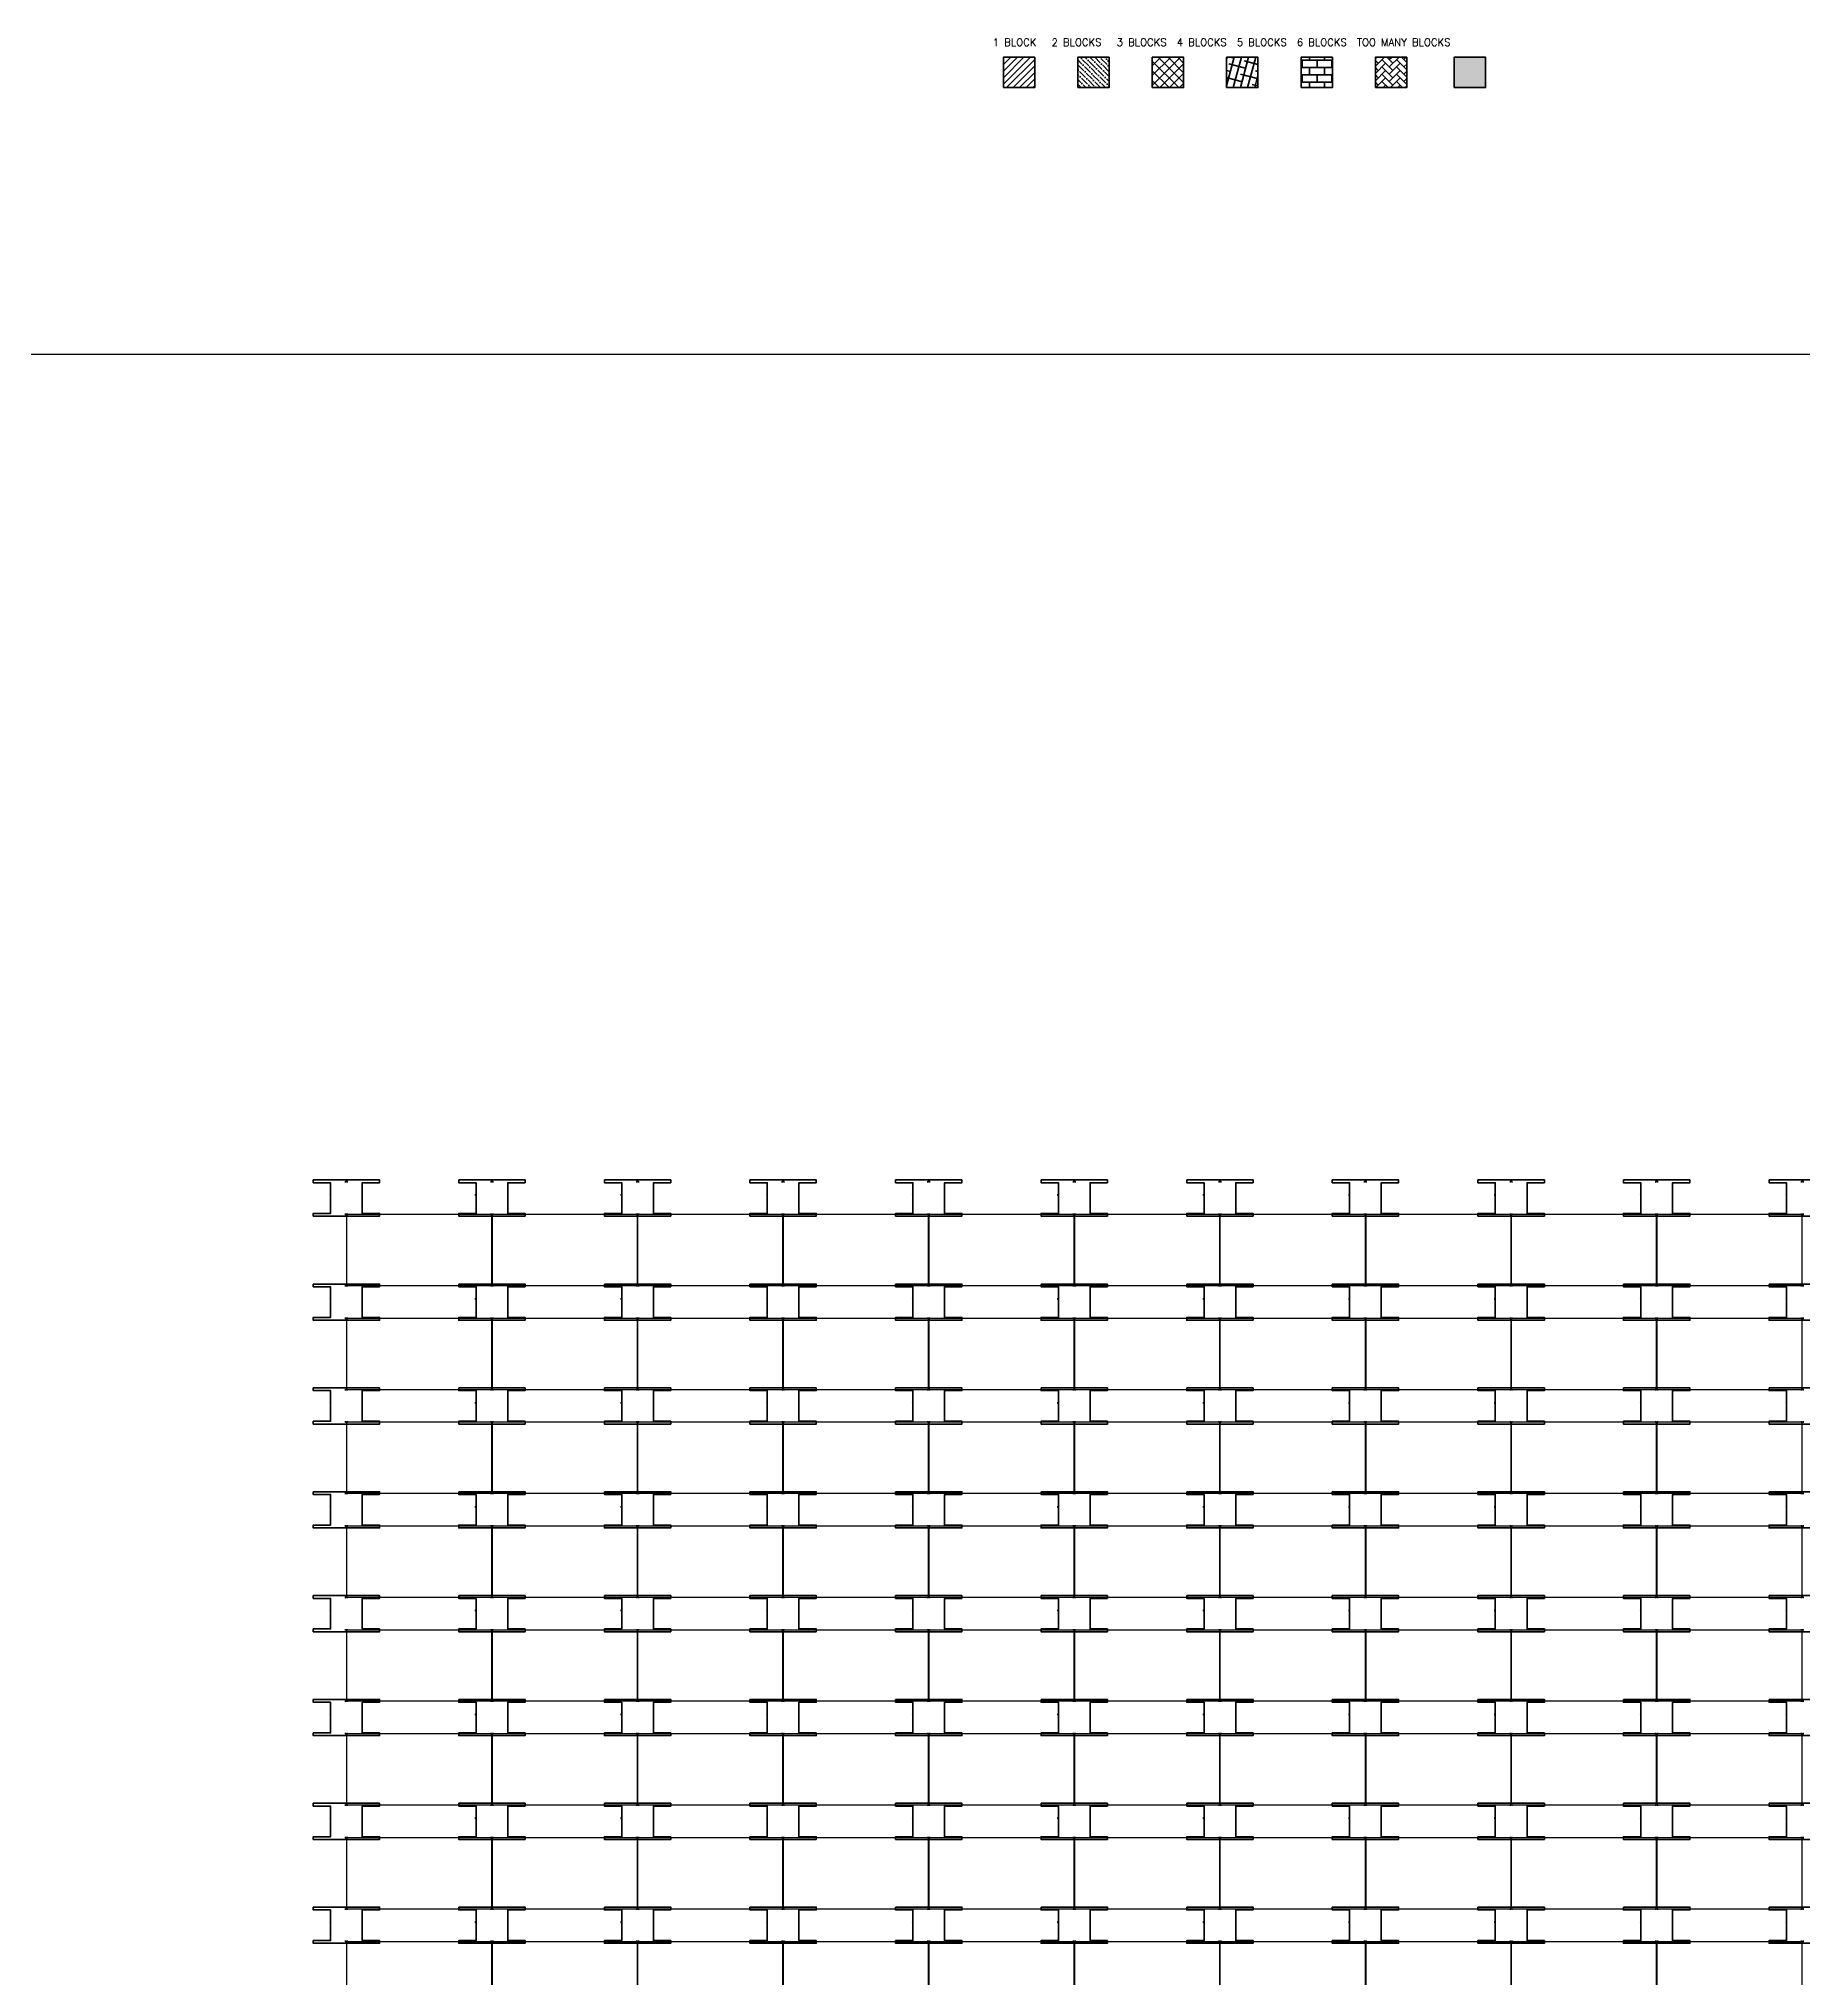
# Model space of a CAD drawing. Header units: inches. Extents: x 10029 to 14110, y 5718 to 7777.
# Drawn here: x 12232 to 13188, y 6726 to 7777 of the extents above; entities that cross this region are included whole.
import ezdxf

# ---------------------------------------------------------------- set-up
doc = ezdxf.new("R2010")
doc.units = ezdxf.units.IN
doc.header["$LTSCALE"] = 50
doc.header["$MEASUREMENT"] = 0
for name, color, linetype, lineweight in [('E-PANELS', 140, 'Continuous', 30), ('E2-ECOFEET', 254, 'Continuous', 35), ('E3-ECOFEET', 254, 'Continuous', 35), ('HATCH 1', 5, 'Continuous', 35), ('HATCH 2', 140, 'Continuous', 35), ('HATCH 3', 30, 'Continuous', 35), ('HATCH 4', 200, 'Continuous', 35), ('HATCH 5', 2, 'Continuous', 35), ('HATCH 6', 100, 'Continuous', 35), ('HATCH 7', 20, 'Continuous', 35)]:
    doc.layers.add(name, color=color, linetype=linetype, lineweight=lineweight)
doc.layers.add('EF3 TEXT', color=7, linetype='Continuous', plot=False)
doc.layers.add('IFI Perimeter', color=221, linetype='FENCE', plot=False)
doc.layers.get('E2-ECOFEET').off()
doc.styles.add('mytext', font='romans.shx')
doc.styles.get("Standard").update_dxf_attribs({"font": 'arial.ttf'})
doc.linetypes.add('FENCE', pattern='A,0.5,-0.1,["X",Standard,S=0.1,R=0,X=-0.035,Y=-0.05],-0.1', length=0.7)

# ---------------------------------------------------------------- blocks, each defined once
blk = doc.blocks.new('*U9')
at = {"layer": 'HATCH 1'}
h = blk.add_hatch(dxfattribs=at)
h.set_pattern_fill('ANSI31', color=256, scale=20)
h.set_pattern_definition([(45, (-119.168, -90.9187), (-1.767767, 1.767767), [])])
h.paths.add_polyline_path([(-8.5, -8.25), (8.5, -8.25), (8.5, 8.25), (-8.5, 8.25)])
blk.add_lwpolyline([(-8.5, -8.25), (8.5, -8.25), (8.5, 8.25), (-8.5, 8.25)], close=True, dxfattribs=at)
blk = doc.blocks.new('*U10')
at = {"layer": 'HATCH 2'}
h = blk.add_hatch(dxfattribs=at)
h.set_pattern_fill('ANSI36', color=256, scale=15, angle=90)
h.set_pattern_definition([(135, (-119.168, -90.9187), (-3.64602, 0.994369), [4.6875, -0.9375, 0, -0.9375])])
h.paths.add_polyline_path([(-8.5, -8.25), (8.5, -8.25), (8.5, 8.25), (-8.5, 8.25)])
blk.add_lwpolyline([(-8.5, -8.25), (8.5, -8.25), (8.5, 8.25), (-8.5, 8.25)], close=True, dxfattribs=at)
blk = doc.blocks.new('EF3_HATCH_3')
at = {"layer": 'HATCH 3'}
h = blk.add_hatch(dxfattribs=at)
h.set_pattern_fill('ANSI37', color=256, scale=30)
h.set_pattern_definition([(45, (-119.168, -90.9187), (-2.65165, 2.65165), []), (135, (-119.168, -90.9187), (-2.65165, -2.65165), [])])
h.paths.add_polyline_path([(-8.5, -8.25), (8.5, -8.25), (8.5, 8.25), (-8.5, 8.25)])
blk.add_lwpolyline([(-8.5, -8.25), (8.5, -8.25), (8.5, 8.25), (-8.5, 8.25)], close=True, dxfattribs=at)
blk = doc.blocks.new('*U11')
at = {"layer": 'HATCH 4'}
h = blk.add_hatch(dxfattribs=at)
h.set_pattern_fill('ANSI38', color=256, scale=30, angle=30)
h.set_pattern_definition([(75, (-119.168, -90.9187), (-3.62222, 0.97057), []), (165, (-119.168, -90.9187), (-8.215015, -1.68108), [9.375, -5.625])])
h.paths.add_polyline_path([(-8.5, -8.25), (8.5, -8.25), (8.5, 8.25), (-8.5, 8.25)])
blk.add_lwpolyline([(-8.5, -8.25), (8.5, -8.25), (8.5, 8.25), (-8.5, 8.25)], close=True, dxfattribs=at)
blk = doc.blocks.new('EF3_HATCH_5')
at = {"layer": 'HATCH 5'}
h = blk.add_hatch(dxfattribs=at)
h.set_pattern_fill('AR-B816', color=256, scale=0.5)
h.set_pattern_definition([(0, (-119.168, -90.9187), (0, 4), []), (90, (-119.168, -90.9187), (-4, 4), [4, -4])])
h.paths.add_polyline_path([(-8.5, -8.25), (8.5, -8.25), (8.5, 8.25), (-8.5, 8.25)])
blk.add_lwpolyline([(-8.5, -8.25), (8.5, -8.25), (8.5, 8.25), (-8.5, 8.25)], close=True, dxfattribs=at)
blk = doc.blocks.new('EF3_HATCH_6')
at = {"layer": 'HATCH 6'}
h = blk.add_hatch(dxfattribs=at)
h.set_pattern_fill('AR-HBONE', color=256, scale=0.7)
h.set_pattern_definition([(45, (-119.168, -90.9187), (3e-16, 3.9598), [8.4, -2.8]), (135, (-117.188, -88.9388), (3e-16, 3.9598), [8.4, -2.8])])
h.paths.add_polyline_path([(-8.5, -8.25), (8.5, -8.25), (8.5, 8.25), (-8.5, 8.25)])
blk.add_lwpolyline([(-8.5, -8.25), (8.5, -8.25), (8.5, 8.25), (-8.5, 8.25)], close=True, dxfattribs=at)
blk = doc.blocks.new('EF3_HATCH_7')
at = {"layer": 'HATCH 7'}
h = blk.add_hatch(color=256, dxfattribs=at)
h.dxf.hatch_style = 1
h.paths.add_polyline_path([(-8.5, -8.25), (8.5, -8.25), (8.5, 8.25), (-8.5, 8.25)])
blk.add_lwpolyline([(-8.5, -8.25), (8.5, -8.25), (8.5, 8.25), (-8.5, 8.25)], close=True, dxfattribs=at)
blk = doc.blocks.new('EF3 HATCH AND TEXT')
at = {"layer": 'HATCH 1'}
blk.add_blockref('*U9', (17.3, -21.2), dxfattribs=at)
at = {"layer": 'HATCH 2'}
blk.add_blockref('*U10', (57.6, -21.2), dxfattribs=at)
at = {"layer": 'HATCH 3'}
blk.add_blockref('EF3_HATCH_3', (98, -21.2), dxfattribs=at)
at = {"layer": 'HATCH 4'}
blk.add_blockref('*U11', (138.3, -21.2), dxfattribs=at)
at = {"layer": 'HATCH 5'}
blk.add_blockref('EF3_HATCH_5', (178.7, -21.2), dxfattribs=at)
at = {"layer": 'HATCH 6'}
blk.add_blockref('EF3_HATCH_6', (219, -21.2), dxfattribs=at)
at = {"layer": 'HATCH 7'}
blk.add_blockref('EF3_HATCH_7', (261.7, -21.2), dxfattribs=at)
at = {"layer": 'EF3 TEXT', "insert": (3, -2.9), "char_height": 4, "attachment_point": 1, "style": 'mytext'}
blk.add_mtext_dynamic_manual_height_columns('1 BLOCK   2 BLOCKS   3 BLOCKS  4 BLOCKS  5 BLOCKS  6 BLOCKS  TOO MANY BLOCKS', width=339.17, gutter_width=450.2, heights=[0], dxfattribs=at)
blk = doc.blocks.new('EF3')
at = {"layer": 'E3-ECOFEET', "color": 5}
for points in [[(0, 0), (0, -1.5), (9.4, -1.5), (9.4, -18.1), (0, -18.1), (0, -19.6), (36, -19.6), (36, -18.1), (26.6, -18.1), (26.6, -1.5), (36, -1.5), (36, 0), (0, 0)], [(8.8, -8.1), (8.9, -8.1)]]:
    blk.add_lwpolyline(points, dxfattribs=at)
at = {"layer": 'E3-ECOFEET'}
for points in [[(17.2, -1), (17.8, -1), (17.8, -0.5)], [(18.2, -0.5), (18.2, -1), (18.8, -1)], [(17.2, -18.5), (17.8, -18.5), (17.8, -19)], [(18.2, -19), (18.2, -18.5), (18.8, -18.5)]]:
    blk.add_lwpolyline(points, dxfattribs=at)
blk = doc.blocks.new('sw 345w 10deg')
at = {"layer": 'E-PANELS'}
blk.add_lwpolyline([(0, 0), (78.45, 0), (78.45, -38.82), (0, -38.82)], close=True, dxfattribs=at)

msp = doc.modelspace()

# ---------------------------------------------------------------- linework, layer by layer
at = {"layer": 'IFI Perimeter'}
msp.add_lwpolyline([(14110.4, 7605.4), (10029.4, 7605.4), (10029.4, 5718.5), (14110.4, 5718.5)], close=True, dxfattribs=at)

# ---------------------------------------------------------------- block references
at = {"layer": 'E-PANELS'}
for p in [(12398.7, 7139.4), (12477.7, 7139.4), (12556.6, 7139.4), (12635.6, 7139.4), (12714.5, 7139.4), (12793.5, 7139.4), (12872.4, 7139.4), (12951.4, 7139.4), (13030.3, 7139.4), (13109.3, 7139.4), (12398.7, 7083.1), (12477.7, 7083.1), (12556.6, 7083.1), (12635.6, 7083.1), (12714.5, 7083.1), (12793.5, 7083.1), (12872.4, 7083.1), (12951.4, 7083.1), (13030.3, 7083.1), (13109.3, 7083.1), (12398.7, 7026.8), (12477.7, 7026.8), (12556.6, 7026.8), (12635.6, 7026.8), (12714.5, 7026.8), (12793.5, 7026.8), (12872.4, 7026.8), (12951.4, 7026.8), (13030.3, 7026.8), (13109.3, 7026.8), (12398.7, 6970.5), (12477.7, 6970.5), (12556.6, 6970.5), (12635.6, 6970.5), (12714.5, 6970.5), (12793.5, 6970.5), (12872.4, 6970.5), (12951.4, 6970.5), (13030.3, 6970.5), (13109.3, 6970.5), (12398.7, 6914.2), (12477.7, 6914.2), (12556.6, 6914.2), (12635.6, 6914.2), (12714.5, 6914.2), (12793.5, 6914.2), (12872.4, 6914.2), (12951.4, 6914.2), (13030.3, 6914.2), (13109.3, 6914.2), (12398.7, 6857.9), (12477.7, 6857.9), (12556.6, 6857.9), (12635.6, 6857.9), (12714.5, 6857.9), (12793.5, 6857.9), (12872.4, 6857.9), (12951.4, 6857.9), (13030.3, 6857.9), (13109.3, 6857.9), (12398.7, 6801.5), (12477.7, 6801.5), (12556.6, 6801.5), (12635.6, 6801.5), (12714.5, 6801.5), (12793.5, 6801.5), (12872.4, 6801.5), (12951.4, 6801.5), (13030.3, 6801.5), (13109.3, 6801.5), (12398.7, 6745.2), (12477.7, 6745.2), (12556.6, 6745.2), (12635.6, 6745.2), (12714.5, 6745.2), (12793.5, 6745.2), (12872.4, 6745.2), (12951.4, 6745.2), (13030.3, 6745.2), (13109.3, 6745.2)]:
    msp.add_blockref('sw 345w 10deg', p, dxfattribs=at)
at = {"layer": 'E2-ECOFEET'}
for p in [(12380.5, 7158), (12459.4, 7158), (12538.4, 7158), (12617.3, 7158), (12696.3, 7158), (12775.2, 7158), (12854.2, 7158), (12933.1, 7158), (13012.1, 7158), (13091, 7158), (13170, 7158), (12380.5, 7101.6), (12459.4, 7101.6), (12538.4, 7101.6), (12617.3, 7101.6), (12696.3, 7101.6), (12775.2, 7101.6), (12854.2, 7101.6), (12933.1, 7101.6), (13012.1, 7101.6), (13091, 7101.6), (13170, 7101.6), (12380.5, 7045.3), (12459.4, 7045.3), (12538.4, 7045.3), (12617.3, 7045.3), (12696.3, 7045.3), (12775.2, 7045.3), (12854.2, 7045.3), (12933.1, 7045.3), (13012.1, 7045.3), (13091, 7045.3), (13170, 7045.3), (12380.5, 6989), (12459.4, 6989), (12538.4, 6989), (12617.3, 6989), (12696.3, 6989), (12775.2, 6989), (12854.2, 6989), (12933.1, 6989), (13012.1, 6989), (13091, 6989), (13170, 6989), (12380.5, 6932.7), (12459.4, 6932.7), (12538.4, 6932.7), (12617.3, 6932.7), (12696.3, 6932.7), (12775.2, 6932.7), (12854.2, 6932.7), (12933.1, 6932.7), (13012.1, 6932.7), (13091, 6932.7), (13170, 6932.7), (12380.5, 6876.4), (12459.4, 6876.4), (12538.4, 6876.4), (12617.3, 6876.4), (12696.3, 6876.4), (12775.2, 6876.4), (12854.2, 6876.4), (12933.1, 6876.4), (13012.1, 6876.4), (13091, 6876.4), (13170, 6876.4), (12380.5, 6820.1), (12459.4, 6820.1), (12538.4, 6820.1), (12617.3, 6820.1), (12696.3, 6820.1), (12775.2, 6820.1), (12854.2, 6820.1), (12933.1, 6820.1), (13012.1, 6820.1), (13091, 6820.1), (13170, 6820.1), (12380.5, 6763.8), (12459.4, 6763.8), (12538.4, 6763.8), (12617.3, 6763.8), (12696.3, 6763.8), (12775.2, 6763.8), (12854.2, 6763.8), (12933.1, 6763.8), (13012.1, 6763.8), (13091, 6763.8), (13170, 6763.8)]:
    msp.add_blockref('EF3', p, dxfattribs=at)
at = {"layer": 'EF3 TEXT'}
msp.add_blockref('EF3 HATCH AND TEXT', (12746, 7779.6), dxfattribs=at)

doc.saveas('drawing.dxf')
